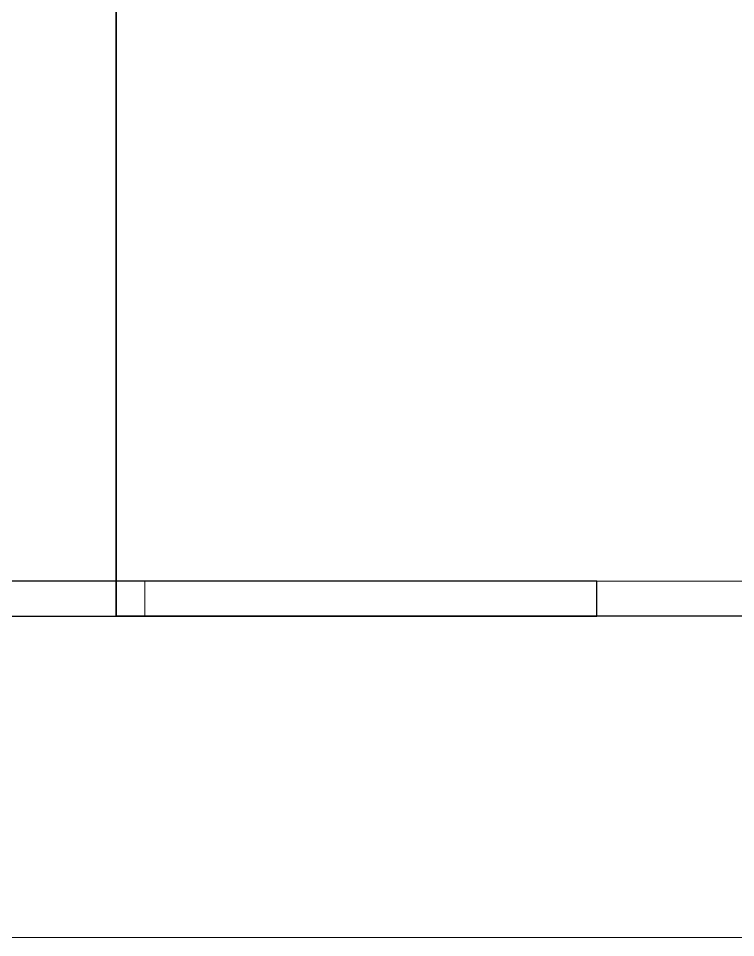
# Model space of a CAD drawing. Extents: x -12260 to 57327, y -29287 to 19916.
# Drawn here: x 44706 to 45219, y -13060 to -12402 of the extents above; entities that cross this region are included whole.
import ezdxf

# ---------------------------------------------------------------- set-up
doc = ezdxf.new("R2010")
doc.units = 0
doc.header["$LTSCALE"] = 0.25
doc.linetypes.add('DASHDOT', pattern=[25.4, 12.7, -6.35, 0, -6.35])
doc.layers.add('01-First Floor-FUR$0$FALSE CEILING', color=251, linetype='Continuous')
doc.layers.add('01-First Floor-FUR$0$X-WHITE glass', color=255, linetype='Continuous')
for name, color, linetype, lineweight in [('01-First Floor-FUR$0$LOADING', 253, 'Continuous', 5), ('01-First Floor-FUR$0$Walls', 251, 'Continuous', 5), ('E-LITE-CLNG-CNDT', 6, 'DASHDOT', 35)]:
    doc.layers.add(name, color=color, linetype=linetype, lineweight=lineweight)

# ---------------------------------------------------------------- blocks, each defined once
blk = doc.blocks.new('01-First Floor-FUR')
at = {"layer": '01-First Floor-FUR$0$FALSE CEILING'}
blk.add_lwpolyline([(44776, -9540), (48976, -9540), (48976, -12830), (44776, -12830)], close=True, dxfattribs=at)
at = {"layer": '01-First Floor-FUR$0$FALSE CEILING', "elevation": -0.1}
blk.add_lwpolyline([(45120.19, -12830), (45120.19, -12805), (44614.19, -12805), (44614.19, -12830), (45120.19, -12830)], dxfattribs=at)
at = {"layer": '01-First Floor-FUR$0$LOADING', "elevation": -0.1}
blk.add_lwpolyline([(45302.59, -12830), (45302.59, -12805), (44796.59, -12805), (44796.59, -12830), (45302.59, -12830)], dxfattribs=at)
at = {"layer": '01-First Floor-FUR$0$Walls'}
for p, q in [((44776, -10620), (44776, -12830)), ((44776, -12830), (45236, -12830))]:
    blk.add_line(p, q, dxfattribs=at)
blk.add_lwpolyline([(43506, -13060), (45236, -13060)], dxfattribs=at)
at = {"layer": '01-First Floor-FUR$0$X-WHITE glass', "color": 253, "lineweight": 30, "ltscale": 6, "true_color": 0x9898cc}
blk.add_line((44776, -11420, -0.04), (44776, -12830, -0.1), dxfattribs=at)

msp = doc.modelspace()

# ---------------------------------------------------------------- block references
at = {"layer": 'E-LITE-CLNG-CNDT'}
msp.add_blockref('01-First Floor-FUR', (0, 0), dxfattribs=at)

doc.saveas('drawing.dxf')
